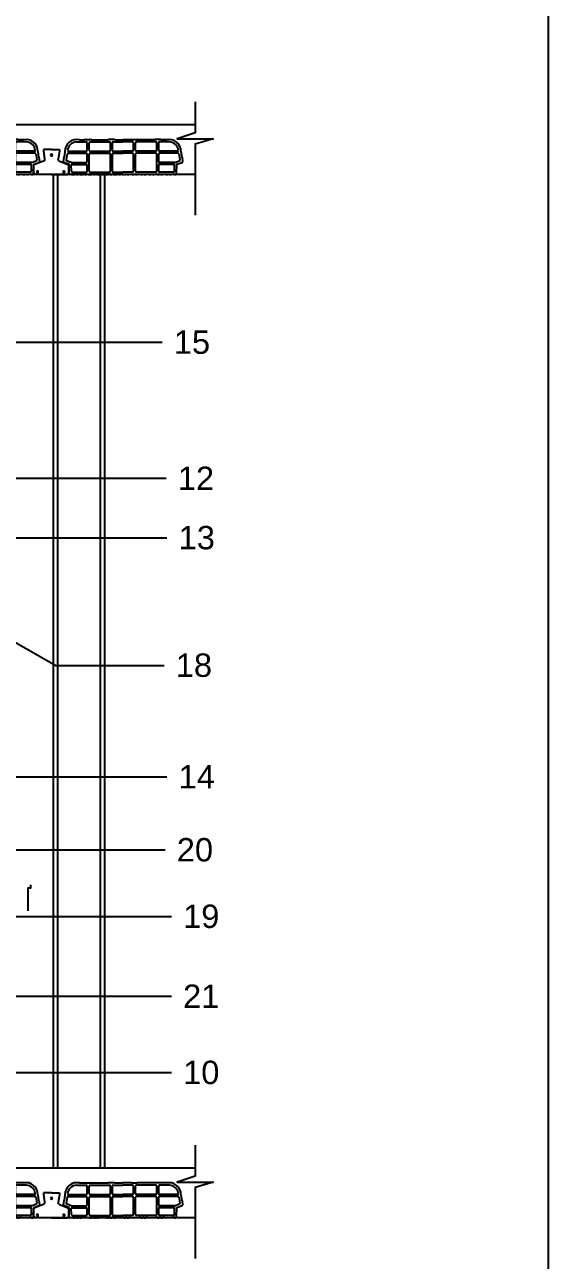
# Model space of a CAD drawing. Header units: metres. Extents: x 198 to 412, y -54 to 17.
# Drawn here: x 286.066 to 287.857, y -26.587 to -22.359 of the extents above; entities that cross this region are included whole.
import ezdxf
from ezdxf import colors
from ezdxf.entities.mleader import LeaderData, LeaderLine
from ezdxf.math import Vec2, Vec3

# ---------------------------------------------------------------- set-up
doc = ezdxf.new("R2010")
doc.units = ezdxf.units.M
doc.header["$LTSCALE"] = 10
for name, color, linetype in [('02', 2, 'Continuous'), ('02-LH ladrillo hueco 02', 1, 'Continuous'), ('1_MUROS', 6, 'Continuous'), ('A-MUROS', 6, 'Continuous'), ('A-TEXTOS', 2, 'Continuous'), ('Corte t', 2, 'Continuous'), ('Losa rap sapito', 251, 'Continuous'), ('piso', 1, 'Continuous'), ('TCOTA', 1, 'Continuous'), ('TM-REVEST', 252, 'Continuous')]:
    doc.layers.add(name, color=color, linetype=linetype)
doc.styles.add('ARIAL', font='arial.ttf')

# ---------------------------------------------------------------- blocks, each defined once
blk = doc.blocks.new('VIGUETA NUEVA')
at = {"layer": '02'}
for p, q in [((852.3054, 1549.6661), (852.2767, 1549.6661)), ((852.2767, 1549.6661), (852.2767, 1549.6611)), ((852.3054, 1549.6661), (852.3342, 1549.6661)), ((852.3342, 1549.6661), (852.3342, 1549.6611)), ((852.2769, 1549.6243), (852.2429, 1549.6111)), ((852.2767, 1549.6611), (852.2809, 1549.6312)), ((852.3342, 1549.6611), (852.3299, 1549.6312)), ((852.3339, 1549.6243), (852.3679, 1549.6111)), ((852.2429, 1549.5811), (852.2429, 1549.6111)), ((852.2429, 1549.5811), (852.2479, 1549.5761)), ((852.3054, 1549.5761), (852.2479, 1549.5761)), ((852.3054, 1549.5761), (852.3629, 1549.5761)), ((852.3679, 1549.5811), (852.3629, 1549.5761)), ((852.3679, 1549.5811), (852.3679, 1549.6111))]:
    blk.add_line(p, q, dxfattribs=at)
for centre, start, end in [((852.2739, 1549.6307), 294.8533, 4.4381), ((852.3369, 1549.6307), 175.5619, 245.1467)]:
    blk.add_arc(centre, 0.00704, start, end, dxfattribs=at)
blk = doc.blocks.new('VIGUETA NUEVA1')
at = {"layer": 'piso'}
for centre in [(0, -0.02), (-0.0444, -0.0805), (0.0504, -0.0805)]:
    blk.add_circle(centre, 0.00324, dxfattribs=at)
at = {"layer": '1_MUROS'}
blk.add_blockref('VIGUETA NUEVA', (-852.3054, -1549.6661), dxfattribs=at)
blk = doc.blocks.new('Losa rap zapito')
at = {"layer": 'Losa rap sapito'}
for p, q in [((283.7813, -291.7641), (283.8003, -291.7641)), ((283.8012, -291.7632), (283.8205, -291.7632)), ((283.8215, -291.7641), (283.8806, -291.7641)), ((283.9008, -291.7632), (283.8815, -291.7632)), ((283.9018, -291.7641), (283.9304, -291.7641)), ((283.959, -291.7641), (283.9304, -291.7641)), ((283.9599, -291.7632), (283.9792, -291.7632)), ((284.0393, -291.7641), (283.9802, -291.7641)), ((284.0595, -291.7632), (284.0402, -291.7632)), ((284.0795, -291.7641), (284.0605, -291.7641)), ((283.732, -291.8042), (283.7293, -291.8235)), ((283.7394, -291.8124), (283.7357, -291.8329)), ((283.7422, -291.8103), (283.8051, -291.8103)), ((283.7437, -291.8035), (283.8051, -291.8035)), ((283.7534, -291.8103), (283.8051, -291.8103)), ((283.7711, -291.7719), (283.8051, -291.7719)), ((283.808, -291.8006), (283.808, -291.7747)), ((283.808, -291.8391), (283.808, -291.8132)), ((283.8147, -291.8006), (283.8147, -291.7747)), ((283.8147, -291.8721), (283.8147, -291.8132)), ((283.8176, -291.7719), (283.8844, -291.7719)), ((283.8176, -291.8035), (283.8844, -291.8035)), ((283.8176, -291.8103), (283.8844, -291.8103)), ((283.8873, -291.8006), (283.8873, -291.7747)), ((283.8873, -291.8721), (283.8873, -291.8132)), ((283.8941, -291.8006), (283.8941, -291.7747)), ((283.8941, -291.8721), (283.8941, -291.8132)), ((283.897, -291.7719), (283.9304, -291.7719)), ((283.897, -291.8035), (283.9304, -291.8035)), ((283.897, -291.8103), (283.9304, -291.8103)), ((283.9638, -291.7719), (283.9304, -291.7719)), ((283.9638, -291.8035), (283.9304, -291.8035)), ((283.9638, -291.8103), (283.9304, -291.8103)), ((283.9667, -291.8006), (283.9667, -291.7747)), ((283.9667, -291.8721), (283.9667, -291.8132)), ((283.9734, -291.8006), (283.9734, -291.7747)), ((283.9734, -291.8721), (283.9734, -291.8132)), ((284.0431, -291.7719), (283.9763, -291.7719)), ((284.0431, -291.8035), (283.9763, -291.8035)), ((284.0431, -291.8103), (283.9763, -291.8103)), ((284.046, -291.8006), (284.046, -291.7747)), ((284.046, -291.8721), (284.046, -291.8132)), ((284.0527, -291.8006), (284.0527, -291.7747)), ((284.0527, -291.8391), (284.0527, -291.8132)), ((284.0896, -291.7719), (284.0556, -291.7719)), ((284.117, -291.8035), (284.0556, -291.8035)), ((284.1186, -291.8103), (284.0556, -291.8103)), ((284.1073, -291.8103), (284.0556, -291.8103)), ((284.1214, -291.8124), (284.125, -291.8329)), ((284.1287, -291.8042), (284.1314, -291.8235)), ((283.7282, -291.8243), (283.7262, -291.8386)), ((283.7459, -291.8484), (283.728, -291.8417)), ((283.7534, -291.842), (283.7376, -291.836)), ((283.7466, -291.8799), (283.7459, -291.8484)), ((283.7534, -291.842), (283.8051, -291.842)), ((283.7542, -291.8721), (283.7536, -291.851)), ((283.7565, -291.8487), (283.8051, -291.8487)), ((283.808, -291.8721), (283.808, -291.8516)), ((284.0527, -291.8721), (284.0527, -291.8516)), ((284.1073, -291.842), (284.0556, -291.842)), ((284.1043, -291.8487), (284.0556, -291.8487)), ((284.1066, -291.8721), (284.1071, -291.851)), ((284.1073, -291.842), (284.1232, -291.836)), ((284.1141, -291.8799), (284.1149, -291.8484)), ((284.1149, -291.8484), (284.1327, -291.8417)), ((284.1325, -291.8243), (284.1346, -291.8386)), ((283.7541, -291.8836), (283.7504, -291.8836)), ((283.7541, -291.8836), (283.7516, -291.8836)), ((283.7541, -291.8836), (283.7516, -291.8836)), ((283.7541, -291.8836), (283.7541, -291.8827)), ((283.7541, -291.8827), (283.7598, -291.8827)), ((283.7571, -291.8749), (283.8051, -291.8749)), ((283.7598, -291.8836), (283.7598, -291.8827)), ((283.7598, -291.8836), (283.7656, -291.8836)), ((283.7714, -291.8827), (283.7656, -291.8827)), ((283.7656, -291.8836), (283.7656, -291.8827)), ((283.7714, -291.8836), (283.7714, -291.8827)), ((283.7714, -291.8836), (283.7772, -291.8836)), ((283.7772, -291.8836), (283.7772, -291.8827)), ((283.783, -291.8827), (283.7772, -291.8827)), ((283.783, -291.8836), (283.783, -291.8827)), ((283.783, -291.8836), (283.7887, -291.8836)), ((283.7887, -291.8836), (283.7887, -291.8827)), ((283.7887, -291.8827), (283.7945, -291.8827)), ((283.7945, -291.8836), (283.7945, -291.8827)), ((283.8003, -291.8836), (283.7945, -291.8836)), ((283.8003, -291.8827), (283.8061, -291.8827)), ((283.8003, -291.8836), (283.8003, -291.8827)), ((283.8061, -291.8836), (283.8061, -291.8827)), ((283.8119, -291.8836), (283.8061, -291.8836)), ((283.8119, -291.8827), (283.8176, -291.8827)), ((283.8119, -291.8836), (283.8119, -291.8827)), ((283.8119, -291.8827), (283.8176, -291.8827)), ((283.8176, -291.8749), (283.8844, -291.8749)), ((283.8176, -291.8836), (283.8176, -291.8827)), ((283.8176, -291.8836), (283.8234, -291.8836)), ((283.8292, -291.8827), (283.8234, -291.8827)), ((283.8234, -291.8836), (283.8234, -291.8827)), ((283.8292, -291.8836), (283.8292, -291.8827)), ((283.8292, -291.8836), (283.835, -291.8836)), ((283.835, -291.8836), (283.835, -291.8827)), ((283.8408, -291.8827), (283.835, -291.8827)), ((283.8408, -291.8836), (283.8408, -291.8827)), ((283.8408, -291.8836), (283.8465, -291.8836)), ((283.8465, -291.8836), (283.8465, -291.8827)), ((283.8465, -291.8827), (283.8523, -291.8827)), ((283.8523, -291.8836), (283.8523, -291.8827)), ((283.8581, -291.8836), (283.8523, -291.8836)), ((283.8581, -291.8827), (283.8639, -291.8827)), ((283.8581, -291.8836), (283.8581, -291.8827)), ((283.8639, -291.8836), (283.8639, -291.8827)), ((283.8697, -291.8836), (283.8639, -291.8836)), ((283.8697, -291.8827), (283.8755, -291.8827)), ((283.8697, -291.8836), (283.8697, -291.8827)), ((283.8697, -291.8827), (283.8755, -291.8827)), ((283.8755, -291.8836), (283.8755, -291.8827)), ((283.8755, -291.8836), (283.8812, -291.8836)), ((283.887, -291.8827), (283.8812, -291.8827)), ((283.8812, -291.8836), (283.8812, -291.8827)), ((283.887, -291.8836), (283.887, -291.8827)), ((283.887, -291.8836), (283.8928, -291.8836)), ((283.8928, -291.8836), (283.8928, -291.8827)), ((283.8986, -291.8827), (283.8928, -291.8827)), ((283.897, -291.8749), (283.9304, -291.8749)), ((283.8986, -291.8836), (283.8986, -291.8827)), ((283.8986, -291.8836), (283.9044, -291.8836)), ((283.9044, -291.8836), (283.9044, -291.8827)), ((283.9044, -291.8827), (283.9101, -291.8827)), ((283.9101, -291.8836), (283.9101, -291.8827)), ((283.9159, -291.8836), (283.9101, -291.8836)), ((283.9159, -291.8827), (283.9217, -291.8827)), ((283.9159, -291.8836), (283.9159, -291.8827)), ((283.9217, -291.8836), (283.9217, -291.8827)), ((283.9275, -291.8836), (283.9217, -291.8836)), ((283.9275, -291.8836), (283.9275, -291.8827)), ((283.9275, -291.8827), (283.9304, -291.8827)), ((283.9638, -291.8749), (283.9304, -291.8749)), ((283.9333, -291.8827), (283.9304, -291.8827)), ((283.9333, -291.8836), (283.9333, -291.8827)), ((283.9333, -291.8836), (283.939, -291.8836)), ((283.9448, -291.8827), (283.939, -291.8827)), ((283.939, -291.8836), (283.939, -291.8827)), ((283.9448, -291.8836), (283.9448, -291.8827)), ((283.9448, -291.8836), (283.9506, -291.8836)), ((283.9506, -291.8836), (283.9506, -291.8827)), ((283.9564, -291.8827), (283.9506, -291.8827)), ((283.9564, -291.8836), (283.9564, -291.8827)), ((283.9622, -291.8836), (283.9564, -291.8836)), ((283.9622, -291.8836), (283.9622, -291.8827)), ((283.9622, -291.8827), (283.9679, -291.8827)), ((283.9679, -291.8836), (283.9679, -291.8827)), ((283.9737, -291.8836), (283.9679, -291.8836)), ((283.9737, -291.8827), (283.9795, -291.8827)), ((283.9737, -291.8836), (283.9737, -291.8827)), ((284.0431, -291.8749), (283.9763, -291.8749)), ((283.9795, -291.8836), (283.9795, -291.8827)), ((283.9853, -291.8836), (283.9795, -291.8836)), ((283.9911, -291.8827), (283.9853, -291.8827)), ((283.9853, -291.8836), (283.9853, -291.8827)), ((283.9911, -291.8827), (283.9853, -291.8827)), ((283.9911, -291.8836), (283.9911, -291.8827)), ((283.9911, -291.8836), (283.9968, -291.8836)), ((284.0026, -291.8827), (283.9968, -291.8827)), ((283.9968, -291.8836), (283.9968, -291.8827)), ((284.0026, -291.8836), (284.0026, -291.8827)), ((284.0026, -291.8836), (284.0084, -291.8836)), ((284.0084, -291.8836), (284.0084, -291.8827)), ((284.0142, -291.8827), (284.0084, -291.8827)), ((284.0142, -291.8836), (284.0142, -291.8827)), ((284.02, -291.8836), (284.0142, -291.8836)), ((284.02, -291.8836), (284.02, -291.8827)), ((284.02, -291.8827), (284.0258, -291.8827)), ((284.0258, -291.8836), (284.0258, -291.8827)), ((284.0315, -291.8836), (284.0258, -291.8836)), ((284.0315, -291.8827), (284.0373, -291.8827)), ((284.0315, -291.8836), (284.0315, -291.8827)), ((284.0373, -291.8836), (284.0373, -291.8827)), ((284.0431, -291.8836), (284.0373, -291.8836)), ((284.0489, -291.8827), (284.0431, -291.8827)), ((284.0431, -291.8836), (284.0431, -291.8827)), ((284.0489, -291.8827), (284.0431, -291.8827)), ((284.0489, -291.8836), (284.0489, -291.8827)), ((284.0489, -291.8836), (284.0547, -291.8836)), ((284.0604, -291.8827), (284.0547, -291.8827)), ((284.0547, -291.8836), (284.0547, -291.8827)), ((284.1037, -291.8749), (284.0556, -291.8749)), ((284.0604, -291.8836), (284.0604, -291.8827)), ((284.0604, -291.8836), (284.0662, -291.8836)), ((284.0662, -291.8836), (284.0662, -291.8827)), ((284.072, -291.8827), (284.0662, -291.8827)), ((284.072, -291.8836), (284.072, -291.8827)), ((284.0778, -291.8836), (284.072, -291.8836)), ((284.0778, -291.8836), (284.0778, -291.8827)), ((284.0778, -291.8827), (284.0836, -291.8827)), ((284.0836, -291.8836), (284.0836, -291.8827)), ((284.0893, -291.8836), (284.0836, -291.8836)), ((284.0893, -291.8827), (284.0951, -291.8827)), ((284.0893, -291.8836), (284.0893, -291.8827)), ((284.0951, -291.8836), (284.0951, -291.8827)), ((284.1009, -291.8836), (284.0951, -291.8836)), ((284.1009, -291.8836), (284.1009, -291.8827)), ((284.1067, -291.8827), (284.1009, -291.8827)), ((284.1067, -291.8836), (284.1067, -291.8827)), ((284.1067, -291.8836), (284.1092, -291.8836)), ((284.1067, -291.8836), (284.1092, -291.8836)), ((284.1067, -291.8836), (284.1103, -291.8836))]:
    blk.add_line(p, q, dxfattribs=at)
for centre, radius, start, end in [((283.7724, -291.8035), 0.0404, 77.2971, 181.0135), ((283.8012, -291.7641), 0.000963, 90, 180), ((283.8205, -291.7641), 0.000963, 0, 90), ((283.8815, -291.7641), 0.000963, 90, 180), ((283.9008, -291.7641), 0.000963, 0, 90), ((283.9599, -291.7641), 0.000963, 90, 180), ((283.9792, -291.7641), 0.000963, 0, 90), ((284.0402, -291.7641), 0.000963, 90, 180), ((284.0595, -291.7641), 0.000963, 0, 90), ((284.0883, -291.8035), 0.0404, 358.9865, 102.7029), ((283.7422, -291.8132), 0.00289, 90, 165.2593), ((283.7724, -291.8035), 0.0317, 92.259, 174.7894), ((283.7437, -291.8006), 0.00289, 180.2316, 270), ((283.8051, -291.7747), 0.00289, 0, 90), ((283.8051, -291.8006), 0.00289, 270, 0), ((283.8051, -291.8132), 0.00289, 0, 90), ((283.8176, -291.7747), 0.00289, 90, 180), ((283.8176, -291.8006), 0.00289, 180, 270), ((283.8176, -291.8132), 0.00289, 90, 180), ((283.8844, -291.7747), 0.00289, 0, 90), ((283.8844, -291.8006), 0.00289, 270, 0), ((283.8844, -291.8132), 0.00289, 0, 90), ((283.897, -291.7747), 0.00289, 90, 180), ((283.897, -291.8006), 0.00289, 180, 270), ((283.897, -291.8132), 0.00289, 90, 180), ((283.9638, -291.7747), 0.00289, 0, 90), ((283.9638, -291.8006), 0.00289, 270, 0), ((283.9638, -291.8132), 0.00289, 0, 90), ((283.9763, -291.7747), 0.00289, 90, 180), ((283.9763, -291.8006), 0.00289, 180, 270), ((283.9763, -291.8132), 0.00289, 90, 180), ((284.0431, -291.7747), 0.00289, 0, 90), ((284.0431, -291.8006), 0.00289, 270, 0), ((284.0431, -291.8132), 0.00289, 0, 90), ((284.0556, -291.7747), 0.00289, 90, 180), ((284.0556, -291.8006), 0.00289, 180, 270), ((284.0556, -291.8132), 0.00289, 90, 180), ((284.0883, -291.8035), 0.0317, 5.2106, 87.741), ((284.117, -291.8006), 0.00289, 270, 359.7684), ((284.1186, -291.8132), 0.00289, 14.7407, 90), ((283.729, -291.839), 0.00289, 171.8699, 249.444), ((283.7292, -291.8244), 0.000963, 81.8699, 171.8699), ((283.7386, -291.8333), 0.00289, 171.8699, 249.444), ((283.7565, -291.8516), 0.00289, 90, 168.5947), ((283.8051, -291.8391), 0.00289, 270, 0), ((283.8051, -291.8516), 0.00289, 0, 90), ((284.0556, -291.8391), 0.00289, 180, 270), ((284.0556, -291.8516), 0.00289, 90, 180), ((284.1043, -291.8516), 0.00289, 11.4053, 90), ((284.1222, -291.8333), 0.00289, 290.556, 8.1301), ((284.1316, -291.8244), 0.000963, 8.1301, 98.1301), ((284.1317, -291.839), 0.00289, 290.556, 8.1301), ((283.7505, -291.8797), 0.0039, 182.4799, 268.1248), ((283.7571, -291.8721), 0.00289, 180, 271.41), ((283.8051, -291.8721), 0.00289, 270, 0), ((283.8176, -291.8721), 0.00289, 180, 270), ((283.8844, -291.8721), 0.00289, 270, 0), ((283.897, -291.8721), 0.00289, 180, 270), ((283.9638, -291.8721), 0.00289, 270, 0), ((283.9763, -291.8721), 0.00289, 180, 270), ((284.0431, -291.8721), 0.00289, 270, 0), ((284.0556, -291.8721), 0.00289, 180, 270), ((284.1037, -291.8721), 0.00289, 268.59, 0), ((284.1102, -291.8797), 0.0039, 271.8752, 357.5201)]:
    blk.add_arc(centre, radius, start, end, dxfattribs=at)

msp = doc.modelspace()

# ---------------------------------------------------------------- linework, layer by layer
at = {"color": 5}
for p, q in [((286.6491, -22.7023), (283.7518, -22.7023, 0)), ((286.6485, -22.8723), (283.7518, -22.8723, 0)), ((286.6491, -26.2723), (283.7518, -26.2723, 0)), ((286.6485, -26.4423), (283.7518, -26.4423, 0))]:
    msp.add_line(p, q, dxfattribs=at)
at = {"layer": '02', "color": 3}
for points in [[(286.6491, -22.6233), (286.6491, -22.729), (286.5866, -22.7498), (286.7098, -22.7498), (286.6485, -22.7684), (286.6485, -23.0107)], [(286.6491, -26.1933), (286.6491, -26.299), (286.5866, -26.3198), (286.7098, -26.3198), (286.6485, -26.3384), (286.6485, -26.5807)]]:
    msp.add_lwpolyline(points, dxfattribs=at)
at = {"layer": '02-LH ladrillo hueco 02'}
for p, q in [((286.179, -26.2723), (286.179, -22.8723)), ((286.3394, -26.2723), (286.3394, -22.8723))]:
    msp.add_line(p, q, dxfattribs=at)
at = {"layer": 'A-MUROS'}
for p, q in [((286.164, -26.2723), (286.164, -22.8723)), ((286.3244, -26.2723), (286.3244, -22.8723))]:
    msp.add_line(p, q, dxfattribs=at)
at = {"layer": 'TCOTA'}
msp.add_lwpolyline([(286.0769, -25.3921), (286.0769, -25.3125), (286.0869, -25.3125), (286.0869, -25.3023)], dxfattribs=at)
at = {"layer": 'TM-REVEST'}
msp.add_lwpolyline([(244.139, 17.3626), (287.8565, 17.3626), (287.8565, -53.6254), (244.139, -53.6254)], close=True, dxfattribs=at)

# ---------------------------------------------------------------- block references
at = {"layer": 'A-MUROS'}
for p in [(1.9819, 269.0113), (2.4713, 269.0113), (1.9819, 265.4413), (2.4713, 265.4413)]:
    msp.add_blockref('Losa rap zapito', p, dxfattribs=at)
at = {"layer": 'Corte t', "xscale": -0.9559179682510148, "yscale": 0.9559179682510148, "zscale": 0.9559179682510148}
for p in [(286.1571, -22.7863), (286.1571, -26.3563)]:
    msp.add_blockref('VIGUETA NUEVA1', p, dxfattribs=at)

# ---------------------------------------------------------------- leaders
at = {"layer": 'A-TEXTOS'}
ml = msp.add_multileader_mtext('Standard', dxfattribs=at)
ml.set_content('15', color=256, style='ARIAL')
ml.set_leader_properties(color=1)
ml.build(insert=Vec2(0, 0))
ml.multileader.update_dxf_attribs({"has_text_frame": 1, "arrow_head_size": 0.08, "scale": 0.02})
ctx = ml.context
ctx.base_point, ctx.scale, ctx.char_height, ctx.arrow_head_size, ctx.landing_gap_size, ctx.plane_origin = Vec3(286.5354, -23.4462), 0.02, 0.08, 0.08, 0.04, Vec3(285.2111, -23.4462)
notes = []
notes.append((ctx, [(0, (1, 1, 0), (285.658, -23.4462), (1, 0), 0.8774, [(0, [(285.4665, -23.8153)], 0, [])])]))
ctx.mtext.insert, ctx.mtext.flow_direction = Vec3(286.5754, -23.4055), 5
ml = msp.add_multileader_mtext('Standard', dxfattribs=at)
ml.set_content('12', color=256, style='ARIAL')
ml.set_leader_properties(color=1)
ml.build(insert=Vec2(0, 0))
ml.multileader.update_dxf_attribs({"has_text_frame": 1, "arrow_head_size": 0.08, "scale": 0.02})
ctx = ml.context
ctx.base_point, ctx.scale, ctx.char_height, ctx.arrow_head_size, ctx.landing_gap_size, ctx.plane_origin = Vec3(286.5491, -23.9116, 0), 0.02, 0.08, 0.08, 0.04, Vec3(283.9639, -23.9116, 0)
notes.append((ctx, [(0, (1, 1, 0), (286.2877, -23.9116, 0), (1, 0), 0.2614, [(0, [(285.7249, -23.9116, 0)], 0, [])])]))
ctx.mtext.insert, ctx.mtext.flow_direction = Vec3(286.5891, -23.8716, 0), 5
ml = msp.add_multileader_mtext('Standard', dxfattribs=at)
ml.set_content('13', color=256, style='ARIAL')
ml.set_leader_properties(color=1)
ml.build(insert=Vec2(0, 0))
ml.multileader.update_dxf_attribs({"has_text_frame": 1, "arrow_head_size": 0.08, "scale": 0.02})
ctx = ml.context
ctx.base_point, ctx.scale, ctx.char_height, ctx.arrow_head_size, ctx.landing_gap_size, ctx.plane_origin = Vec3(286.552, -24.1152, 0), 0.02, 0.08, 0.08, 0.04, Vec3(285.2859, -24.1152, 0)
notes.append((ctx, [(0, (1, 1, 0), (285.4439, -24.1152, 0), (1, 0), 1.1081, [(0, [(284.2058, -24.6387, 0)], 0, [])])]))
ctx.mtext.insert, ctx.mtext.width, ctx.mtext.flow_direction = Vec3(286.592, -24.0745, 0), 0.029468, 5
ml = msp.add_multileader_mtext('Standard', dxfattribs=at)
ml.set_content('18', color=256, style='ARIAL')
ml.set_leader_properties(color=1)
ml.build(insert=Vec2(0, 0))
ml.multileader.update_dxf_attribs({"has_text_frame": 1, "arrow_head_size": 0.08, "scale": 0.02})
ctx = ml.context
ctx.base_point, ctx.scale, ctx.char_height, ctx.arrow_head_size, ctx.landing_gap_size, ctx.plane_origin = Vec3(286.5422, -24.5516, 0), 0.02, 0.08, 0.08, 0.04, Vec3(285.2859, -24.5516, 0)
notes.append((ctx, [(0, (1, 1, 0), (286.1723, -24.5516, 0), (1, 0), 0.3699, [(0, [(285.9613, -24.4321, 0)], 0, [])])]))
ctx.mtext.insert, ctx.mtext.width, ctx.mtext.flow_direction = Vec3(286.5822, -24.5109, 0), 0.029468, 5
ml = msp.add_multileader_mtext('Standard', dxfattribs=at)
ml.set_content('14', color=256, style='ARIAL')
ml.set_leader_properties(color=1)
ml.build(insert=Vec2(0, 0))
ml.multileader.update_dxf_attribs({"has_text_frame": 1, "arrow_head_size": 0.08, "scale": 0.02})
ctx = ml.context
ctx.base_point, ctx.scale, ctx.char_height, ctx.arrow_head_size, ctx.landing_gap_size, ctx.plane_origin = Vec3(286.552, -24.9326, 0), 0.02, 0.08, 0.08, 0.04, Vec3(285.2859, -24.9326, 0)
notes.append((ctx, [(0, (1, 1, 0), (285.4439, -24.9326, 0), (1, 0), 1.1081, [(0, [(285.4443, -25.4523, 0)], 0, [])])]))
ctx.mtext.insert, ctx.mtext.width, ctx.mtext.flow_direction = Vec3(286.592, -24.8926, 0), 0.029468, 5
ml = msp.add_multileader_mtext('Standard', dxfattribs=at)
ml.set_content('20', color=256, style='ARIAL')
ml.set_leader_properties(color=1)
ml.build(insert=Vec2(0, 0))
ml.multileader.update_dxf_attribs({"has_text_frame": 1, "arrow_head_size": 0.08, "scale": 0.02})
ctx = ml.context
ctx.base_point, ctx.scale, ctx.char_height, ctx.arrow_head_size, ctx.landing_gap_size, ctx.plane_origin = Vec3(286.5457, -25.1832, 0), 0.02, 0.08, 0.08, 0.04, Vec3(283.9423, -25.1832, 0)
notes.append((ctx, [(0, (1, 1, 0), (286.3857, -25.1832, 0), (1, 0), 0.16, [(0, [(285.9507, -25.1832, 0)], 0, [])])]))
ctx.mtext.insert, ctx.mtext.flow_direction = Vec3(286.5857, -25.1425, 0), 5
ml = msp.add_multileader_mtext('Standard', dxfattribs=at)
ml.set_content('19', color=256, style='ARIAL')
ml.set_leader_properties(color=1)
ml.build(insert=Vec2(0, 0))
ml.multileader.update_dxf_attribs({"has_text_frame": 1, "arrow_head_size": 0.08, "scale": 0.02})
ctx = ml.context
ctx.base_point, ctx.scale, ctx.char_height, ctx.arrow_head_size, ctx.landing_gap_size, ctx.plane_origin = Vec3(286.5673, -25.4109, 0), 0.02, 0.08, 0.08, 0.04, Vec3(283.9639, -25.4109, 0)
notes.append((ctx, [(0, (1, 1, 0), (286.2877, -25.4109, 0), (1, 0), 0.2796, [(0, [(285.7249, -25.4109, 0)], 0, [])])]))
ctx.mtext.insert, ctx.mtext.flow_direction = Vec3(286.6073, -25.3702, 0), 5
ml = msp.add_multileader_mtext('Standard', dxfattribs=at)
ml.set_content('21', color=256, style='ARIAL')
ml.set_leader_properties(color=1)
ml.build(insert=Vec2(0, 0))
ml.multileader.update_dxf_attribs({"has_text_frame": 1, "arrow_head_size": 0.08, "scale": 0.02})
ctx = ml.context
ctx.base_point, ctx.scale, ctx.char_height, ctx.arrow_head_size, ctx.landing_gap_size, ctx.plane_origin = Vec3(286.5673, -25.6837, 0), 0.02, 0.08, 0.08, 0.04, Vec3(283.9639, -25.6837, 0)
notes.append((ctx, [(0, (1, 1, 0), (286.2877, -25.6837, 0), (1, 0), 0.2796, [(0, [(285.7249, -25.6837, 0)], 0, [])])]))
ctx.mtext.insert, ctx.mtext.flow_direction = Vec3(286.6073, -25.6437, 0), 5
ml = msp.add_multileader_mtext('Standard', dxfattribs=at)
ml.set_content('10', color=256, style='ARIAL')
ml.set_leader_properties(color=1)
ml.build(insert=Vec2(0, 0))
ml.multileader.update_dxf_attribs({"has_text_frame": 1, "dogleg_length": 41.7645, "arrow_head_size": 0.08, "scale": 0.02})
ctx = ml.context
ctx.base_point, ctx.scale, ctx.char_height, ctx.arrow_head_size, ctx.landing_gap_size, ctx.plane_origin = Vec3(286.5673, -25.945, 0), 0.02, 0.08, 0.08, 0.04, Vec3(284.5649, -25.925, 0)
notes.append((ctx, [(0, (1, 1, 0), (285.32, -25.945, 0), (1, 0), 1.2473, [(0, [(285.3079, -26.2023, 0)], 0, [])])]))
ctx.mtext.insert, ctx.mtext.flow_direction = Vec3(286.6073, -25.9043, 0), 5
for ctx, leaders in notes:
    for number, flags, end, landing, length, lines in leaders:
        leader = LeaderData()
        leader.index, (leader.has_last_leader_line, leader.has_dogleg_vector, leader.attachment_direction) = number, flags
        leader.last_leader_point, leader.dogleg_vector, leader.dogleg_length = Vec3(end), Vec3(landing), length
        for number, points, colour, breaks in lines:
            line = LeaderLine()
            line.index, line.vertices, line.color, line.breaks = number, Vec3.list(points), colors.encode_raw_color(colour), breaks
            leader.lines.append(line)
        ctx.leaders.append(leader)

doc.saveas('drawing.dxf')
